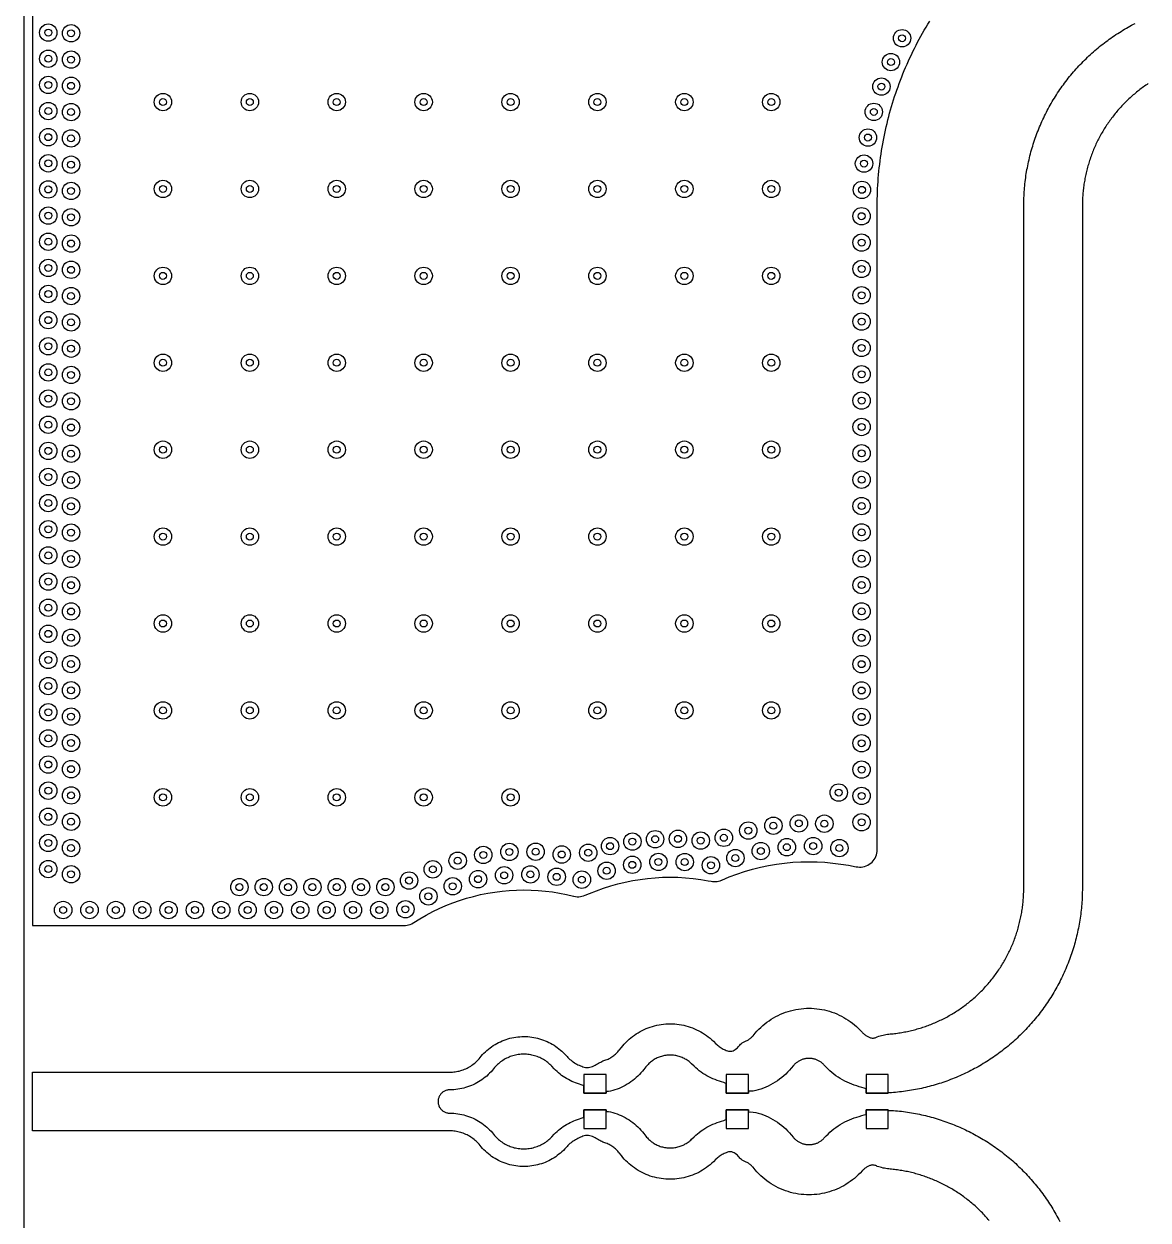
# Model space of a CAD drawing. Header units: millimetres. Extents: x 0 to 99, y -63 to 63.
# Drawn here: x -0.25 to 32.09, y -3.41 to 31 of the extents above; entities that cross this region are included whole.
import ezdxf

# ---------------------------------------------------------------- set-up
doc = ezdxf.new("R2010")
doc.units = ezdxf.units.MM
for name, color, linetype in [('BOARD_OUTLINE', 5, 'Continuous'), ('RES_PADS_0402', 6, 'Continuous'), ('TOP_COPPER', 1, 'Continuous'), ('TOP_GROUND_POUR', 3, 'Continuous'), ('VIA_HOLES', 7, 'Continuous'), ('VIA_PADS', 2, 'Continuous')]:
    doc.layers.add(name, color=color, linetype=linetype)

msp = doc.modelspace()

# ---------------------------------------------------------------- linework, layer by layer
at = {"layer": 'BOARD_OUTLINE'}
msp.add_lwpolyline([(-0.25, -63.449), (99.034, -63.449), (99.034, 63.449), (-0.25, 63.449)], close=True, dxfattribs=at)
at = {"layer": 'RES_PADS_0402'}
for points in [[(15.862, 0.24), (16.502, 0.24), (16.502, 0.78), (15.862, 0.78)], [(19.955, 0.24), (20.595, 0.24), (20.595, 0.78), (19.955, 0.78)], [(23.978, 0.24), (24.618, 0.24), (24.618, 0.78), (23.978, 0.78)], [(15.862, -0.78), (16.502, -0.78), (16.502, -0.24), (15.862, -0.24)], [(19.955, -0.78), (20.595, -0.78), (20.595, -0.24), (19.955, -0.24)], [(23.978, -0.78), (24.618, -0.78), (24.618, -0.24), (23.978, -0.24)]]:
    msp.add_lwpolyline(points, close=True, dxfattribs=at)
at = {"layer": 'TOP_COPPER'}
for points in [[(27.519, -3.422), (27.492, -3.39), (27.465, -3.359), (27.437, -3.328), (27.409, -3.297), (27.381, -3.266), (27.352, -3.236), (27.324, -3.206), (27.294, -3.176), (27.265, -3.147), (27.235, -3.118), (27.205, -3.089), (27.175, -3.06), (27.144, -3.032), (27.113, -3.004), (27.082, -2.976), (27.051, -2.949), (27.019, -2.922), (26.987, -2.895), (26.955, -2.869), (26.923, -2.843), (26.89, -2.817), (26.857, -2.791), (26.824, -2.766), (26.79, -2.742), (26.756, -2.717), (26.722, -2.693), (26.688, -2.669), (26.654, -2.646), (26.619, -2.623), (26.584, -2.6), (26.549, -2.577), (26.514, -2.555), (26.478, -2.534), (26.443, -2.512), (26.407, -2.491), (26.37, -2.471), (26.334, -2.45), (26.297, -2.43), (26.261, -2.411), (26.224, -2.392), (26.187, -2.373), (26.149, -2.354), (26.112, -2.336), (26.074, -2.319), (26.036, -2.301), (25.998, -2.284), (25.96, -2.268), (25.922, -2.251), (25.883, -2.236), (25.844, -2.22), (25.806, -2.205), (25.767, -2.19), (25.727, -2.176), (25.688, -2.162), (25.649, -2.149), (25.609, -2.135), (25.57, -2.123), (25.53, -2.11), (25.49, -2.098), (25.45, -2.087), (25.41, -2.076), (25.37, -2.065), (25.329, -2.054), (25.289, -2.044), (25.248, -2.035), (25.208, -2.026), (25.167, -2.017), (25.126, -2.009), (25.085, -2.001), (25.044, -1.993), (25.003, -1.986), (24.962, -1.979), (24.921, -1.973), (24.88, -1.967), (24.838, -1.961), (24.797, -1.956), (24.756, -1.951), (24.714, -1.947), (24.673, -1.943), (24.631, -1.94), (24.59, -1.935), (24.549, -1.929), (24.507, -1.921), (24.466, -1.912), (24.424, -1.901), (24.383, -1.89), (24.341, -1.878), (24.298, -1.865), (24.279, -1.854), (24.258, -1.844), (24.237, -1.836), (24.215, -1.83), (24.193, -1.826), (24.171, -1.824), (24.149, -1.826), (24.127, -1.83), (24.107, -1.836), (24.086, -1.844), (24.066, -1.852), (24.046, -1.861), (24.027, -1.87), (24.008, -1.881), (23.989, -1.892), (23.971, -1.903), (23.953, -1.916), (23.936, -1.929), (23.919, -1.942), (23.902, -1.956), (23.886, -1.971), (23.871, -1.987), (23.806, -2.057), (23.753, -2.11), (23.699, -2.161), (23.642, -2.21), (23.584, -2.256), (23.525, -2.301), (23.463, -2.343), (23.4, -2.383), (23.336, -2.421), (23.271, -2.457), (23.204, -2.489), (23.136, -2.52), (23.067, -2.548), (22.997, -2.573), (22.926, -2.596), (22.854, -2.616), (22.781, -2.634), (22.708, -2.649), (22.635, -2.661), (22.561, -2.671), (22.487, -2.677), (22.412, -2.681), (22.338, -2.683), (22.261, -2.681), (22.185, -2.677), (22.109, -2.67), (22.033, -2.66), (21.957, -2.647), (21.882, -2.631), (21.808, -2.613), (21.735, -2.591), (21.662, -2.567), (21.59, -2.54), (21.52, -2.511), (21.45, -2.479), (21.382, -2.444), (21.315, -2.407), (21.249, -2.367), (21.186, -2.325), (21.123, -2.281), (21.063, -2.234), (21.004, -2.185), (20.947, -2.133), (20.892, -2.08), (20.839, -2.025), (20.789, -1.967), (20.726, -1.891), (20.711, -1.874), (20.696, -1.858), (20.68, -1.842), (20.663, -1.828), (20.646, -1.813), (20.629, -1.8), (20.61, -1.787), (20.592, -1.774), (20.573, -1.763), (20.553, -1.752), (20.533, -1.742), (20.513, -1.733), (20.493, -1.724), (20.472, -1.716), (20.451, -1.709), (20.43, -1.7), (20.41, -1.687), (20.39, -1.67), (20.37, -1.649), (20.349, -1.626), (20.326, -1.6), (20.301, -1.574), (20.275, -1.547), (20.246, -1.522), (20.216, -1.498), (20.184, -1.478), (20.151, -1.462), (20.117, -1.45), (20.084, -1.444), (20.05, -1.444), (20.018, -1.45), (19.987, -1.46), (19.956, -1.471), (19.926, -1.483), (19.897, -1.496), (19.867, -1.511), (19.839, -1.526), (19.811, -1.543), (19.783, -1.56), (19.756, -1.579), (19.73, -1.598), (19.705, -1.619), (19.68, -1.64), (19.657, -1.662), (19.587, -1.732), (19.539, -1.777), (19.49, -1.82), (19.439, -1.861), (19.386, -1.9), (19.332, -1.937), (19.277, -1.973), (19.221, -2.006), (19.163, -2.037), (19.104, -2.066), (19.044, -2.093), (18.983, -2.117), (18.922, -2.14), (18.859, -2.16), (18.796, -2.178), (18.732, -2.193), (18.668, -2.206), (18.603, -2.217), (18.538, -2.226), (18.473, -2.232), (18.408, -2.235), (18.342, -2.236), (18.277, -2.235), (18.213, -2.232), (18.149, -2.226), (18.085, -2.218), (18.021, -2.207), (17.957, -2.195), (17.895, -2.18), (17.832, -2.162), (17.771, -2.143), (17.71, -2.121), (17.65, -2.097), (17.591, -2.071), (17.533, -2.043), (17.476, -2.013), (17.42, -1.98), (17.365, -1.946), (17.312, -1.91), (17.259, -1.872), (17.209, -1.832), (17.159, -1.79), (17.112, -1.746), (17.066, -1.701), (17.021, -1.654), (16.979, -1.606), (16.938, -1.556), (16.879, -1.479), (16.859, -1.454), (16.838, -1.43), (16.816, -1.407), (16.793, -1.384), (16.769, -1.362), (16.745, -1.342), (16.719, -1.322), (16.693, -1.303), (16.667, -1.285), (16.64, -1.268), (16.612, -1.252), (16.584, -1.237), (16.555, -1.223), (16.525, -1.21), (16.496, -1.198), (16.465, -1.187), (16.435, -1.177), (16.405, -1.166), (16.375, -1.153), (16.345, -1.137), (16.314, -1.12), (16.283, -1.101), (16.25, -1.081), (16.217, -1.062), (16.182, -1.043), (16.145, -1.025), (16.108, -1.009), (16.069, -0.996), (16.029, -0.986), (15.99, -0.98), (15.95, -0.978), (15.91, -0.981), (15.872, -0.989), (15.834, -1), (15.797, -1.013), (15.76, -1.027), (15.724, -1.043), (15.689, -1.06), (15.654, -1.078), (15.62, -1.097), (15.586, -1.117), (15.553, -1.139), (15.521, -1.162), (15.49, -1.186), (15.46, -1.211), (15.431, -1.237), (15.402, -1.264), (15.375, -1.292), (15.31, -1.363), (15.269, -1.404), (15.228, -1.444), (15.185, -1.481), (15.141, -1.518), (15.096, -1.553), (15.049, -1.586), (15.001, -1.617), (14.952, -1.647), (14.902, -1.675), (14.852, -1.702), (14.8, -1.726), (14.747, -1.749), (14.694, -1.769), (14.64, -1.788), (14.585, -1.805), (14.53, -1.82), (14.474, -1.833), (14.418, -1.844), (14.362, -1.853), (14.305, -1.861), (14.248, -1.866), (14.191, -1.869), (14.133, -1.87), (14.075, -1.869), (14.017, -1.865), (13.959, -1.86), (13.902, -1.853), (13.844, -1.844), (13.787, -1.832), (13.731, -1.819), (13.675, -1.803), (13.62, -1.786), (13.565, -1.767), (13.511, -1.745), (13.458, -1.722), (13.405, -1.697), (13.354, -1.67), (13.303, -1.641), (13.254, -1.61), (13.206, -1.578), (13.159, -1.544), (13.113, -1.508), (13.069, -1.47), (13.026, -1.431), (12.984, -1.391), (12.944, -1.349), (12.905, -1.306), (12.843, -1.23), (12.816, -1.2), (12.789, -1.172), (12.76, -1.144), (12.731, -1.117), (12.7, -1.092), (12.669, -1.067), (12.636, -1.044), (12.603, -1.021), (12.569, -1), (12.535, -0.98), (12.5, -0.962), (12.464, -0.945), (12.427, -0.929), (12.39, -0.914), (12.353, -0.901), (12.315, -0.889), (12.276, -0.878), (12.237, -0.869), (12.198, -0.861), (12.159, -0.855), (12.119, -0.85), (12.08, -0.846), (12.04, -0.844), (12, -0.843), (0, -0.843), (0, 0.843), (12, 0.843), (12.04, 0.844), (12.08, 0.846), (12.119, 0.85), (12.159, 0.855), (12.198, 0.861), (12.237, 0.869), (12.276, 0.878), (12.315, 0.889), (12.353, 0.901), (12.39, 0.914), (12.427, 0.929), (12.464, 0.945), (12.5, 0.962), (12.535, 0.98), (12.569, 1), (12.603, 1.021), (12.636, 1.044), (12.669, 1.067), (12.7, 1.092), (12.731, 1.117), (12.76, 1.144), (12.789, 1.172), (12.816, 1.2), (12.843, 1.23), (12.905, 1.306), (12.944, 1.349), (12.984, 1.391), (13.026, 1.431), (13.069, 1.47), (13.113, 1.508), (13.159, 1.544), (13.206, 1.578), (13.254, 1.61), (13.303, 1.641), (13.354, 1.67), (13.405, 1.697), (13.458, 1.722), (13.511, 1.745), (13.565, 1.767), (13.62, 1.786), (13.675, 1.803), (13.731, 1.819), (13.787, 1.832), (13.844, 1.844), (13.902, 1.853), (13.959, 1.86), (14.017, 1.865), (14.075, 1.869), (14.133, 1.87), (14.191, 1.869), (14.248, 1.866), (14.305, 1.861), (14.362, 1.853), (14.418, 1.844), (14.474, 1.833), (14.53, 1.82), (14.585, 1.805), (14.64, 1.788), (14.694, 1.769), (14.747, 1.749), (14.8, 1.726), (14.852, 1.702), (14.902, 1.675), (14.952, 1.647), (15.001, 1.617), (15.049, 1.586), (15.096, 1.553), (15.141, 1.518), (15.185, 1.481), (15.228, 1.444), (15.269, 1.404), (15.31, 1.363), (15.375, 1.292), (15.402, 1.264), (15.431, 1.237), (15.46, 1.211), (15.49, 1.186), (15.521, 1.162), (15.553, 1.139), (15.586, 1.117), (15.62, 1.097), (15.654, 1.078), (15.689, 1.06), (15.724, 1.043), (15.76, 1.027), (15.797, 1.013), (15.834, 1), (15.872, 0.989), (15.91, 0.981), (15.95, 0.978), (15.99, 0.98), (16.029, 0.986), (16.069, 0.996), (16.108, 1.009), (16.145, 1.025), (16.182, 1.043), (16.217, 1.062), (16.25, 1.081), (16.283, 1.101), (16.314, 1.12), (16.345, 1.137), (16.375, 1.153), (16.405, 1.166), (16.435, 1.177), (16.465, 1.187), (16.496, 1.198), (16.525, 1.21), (16.555, 1.223), (16.584, 1.237), (16.612, 1.252), (16.64, 1.268), (16.667, 1.285), (16.693, 1.303), (16.719, 1.322), (16.745, 1.342), (16.769, 1.362), (16.793, 1.384), (16.816, 1.407), (16.838, 1.43), (16.859, 1.454), (16.879, 1.479), (16.938, 1.556), (16.979, 1.606), (17.021, 1.654), (17.066, 1.701), (17.112, 1.746), (17.159, 1.79), (17.209, 1.832), (17.259, 1.872), (17.312, 1.91), (17.365, 1.946), (17.42, 1.98), (17.476, 2.013), (17.533, 2.043), (17.591, 2.071), (17.65, 2.097), (17.71, 2.121), (17.771, 2.143), (17.832, 2.162), (17.895, 2.18), (17.957, 2.195), (18.021, 2.207), (18.085, 2.218), (18.149, 2.226), (18.213, 2.232), (18.277, 2.235), (18.342, 2.236), (18.408, 2.235), (18.473, 2.232), (18.538, 2.226), (18.603, 2.217), (18.668, 2.206), (18.732, 2.193), (18.796, 2.178), (18.859, 2.16), (18.922, 2.14), (18.983, 2.117), (19.044, 2.093), (19.104, 2.066), (19.163, 2.037), (19.221, 2.006), (19.277, 1.973), (19.332, 1.937), (19.386, 1.9), (19.439, 1.861), (19.49, 1.82), (19.539, 1.777), (19.587, 1.732), (19.657, 1.662), (19.68, 1.64), (19.705, 1.619), (19.73, 1.598), (19.756, 1.579), (19.783, 1.56), (19.811, 1.543), (19.839, 1.526), (19.867, 1.511), (19.897, 1.496), (19.926, 1.483), (19.956, 1.471), (19.987, 1.46), (20.018, 1.45), (20.05, 1.444), (20.084, 1.444), (20.117, 1.45), (20.151, 1.462), (20.184, 1.478), (20.216, 1.498), (20.246, 1.522), (20.275, 1.547), (20.301, 1.574), (20.326, 1.6), (20.349, 1.626), (20.37, 1.649), (20.39, 1.67), (20.41, 1.687), (20.43, 1.7), (20.451, 1.709), (20.472, 1.716), (20.493, 1.724), (20.513, 1.733), (20.533, 1.742), (20.553, 1.752), (20.573, 1.763), (20.592, 1.774), (20.61, 1.787), (20.629, 1.8), (20.646, 1.813), (20.663, 1.828), (20.68, 1.842), (20.696, 1.858), (20.711, 1.874), (20.726, 1.891), (20.789, 1.967), (20.839, 2.025), (20.892, 2.08), (20.947, 2.133), (21.004, 2.185), (21.063, 2.234), (21.123, 2.281), (21.186, 2.325), (21.249, 2.367), (21.315, 2.407), (21.382, 2.444), (21.45, 2.479), (21.52, 2.511), (21.59, 2.54), (21.662, 2.567), (21.735, 2.591), (21.808, 2.613), (21.882, 2.631), (21.957, 2.647), (22.033, 2.66), (22.109, 2.67), (22.185, 2.677), (22.261, 2.681), (22.338, 2.683), (22.412, 2.681), (22.487, 2.677), (22.561, 2.671), (22.635, 2.661), (22.708, 2.649), (22.781, 2.634), (22.854, 2.616), (22.926, 2.596), (22.997, 2.573), (23.067, 2.548), (23.136, 2.52), (23.204, 2.489), (23.271, 2.457), (23.336, 2.421), (23.4, 2.383), (23.463, 2.343), (23.525, 2.301), (23.584, 2.256), (23.642, 2.21), (23.699, 2.161), (23.753, 2.11), (23.806, 2.057), (23.871, 1.987), (23.886, 1.971), (23.902, 1.956), (23.919, 1.942), (23.936, 1.929), (23.953, 1.916), (23.971, 1.903), (23.989, 1.892), (24.008, 1.881), (24.027, 1.87), (24.046, 1.861), (24.066, 1.852), (24.086, 1.844), (24.107, 1.836), (24.127, 1.83), (24.149, 1.826), (24.171, 1.824), (24.193, 1.826), (24.215, 1.83), (24.237, 1.836), (24.258, 1.844), (24.279, 1.854), (24.298, 1.865), (24.341, 1.878), (24.383, 1.89), (24.424, 1.901), (24.466, 1.912), (24.507, 1.921), (24.549, 1.929), (24.59, 1.935), (24.631, 1.94), (24.673, 1.943), (24.714, 1.947), (24.756, 1.951), (24.797, 1.956), (24.838, 1.961), (24.88, 1.967), (24.921, 1.973), (24.962, 1.979), (25.003, 1.986), (25.044, 1.993), (25.085, 2.001), (25.126, 2.009), (25.167, 2.017), (25.208, 2.026), (25.248, 2.035), (25.289, 2.044), (25.329, 2.054), (25.37, 2.065), (25.41, 2.076), (25.45, 2.087), (25.49, 2.098), (25.53, 2.11), (25.57, 2.123), (25.609, 2.135), (25.649, 2.149), (25.688, 2.162), (25.727, 2.176), (25.767, 2.19), (25.806, 2.205), (25.844, 2.22), (25.883, 2.236), (25.922, 2.251), (25.96, 2.268), (25.998, 2.284), (26.036, 2.301), (26.074, 2.319), (26.112, 2.336), (26.149, 2.354), (26.187, 2.373), (26.224, 2.392), (26.261, 2.411), (26.297, 2.43), (26.334, 2.45), (26.37, 2.471), (26.407, 2.491), (26.443, 2.512), (26.478, 2.534), (26.514, 2.555), (26.549, 2.577), (26.584, 2.6), (26.619, 2.623), (26.654, 2.646), (26.688, 2.669), (26.722, 2.693), (26.756, 2.717), (26.79, 2.742), (26.824, 2.766), (26.857, 2.791), (26.89, 2.817), (26.923, 2.843), (26.955, 2.869), (26.987, 2.895), (27.019, 2.922), (27.051, 2.949), (27.082, 2.976), (27.113, 3.004), (27.144, 3.032), (27.175, 3.06), (27.205, 3.089), (27.235, 3.118), (27.265, 3.147), (27.294, 3.176), (27.324, 3.206), (27.352, 3.236), (27.381, 3.266), (27.409, 3.297), (27.437, 3.328), (27.465, 3.359), (27.492, 3.39), (27.519, 3.422), (27.546, 3.454), (27.572, 3.486), (27.599, 3.519), (27.624, 3.551), (27.65, 3.584), (27.675, 3.618), (27.7, 3.651), (27.724, 3.685), (27.748, 3.719), (27.772, 3.753), (27.795, 3.787), (27.819, 3.822), (27.841, 3.857), (27.864, 3.892), (27.886, 3.927), (27.907, 3.963), (27.929, 3.999), (27.95, 4.035), (27.97, 4.071), (27.991, 4.107), (28.011, 4.144), (28.03, 4.18), (28.049, 4.217), (28.068, 4.255), (28.087, 4.292), (28.105, 4.329), (28.123, 4.367), (28.14, 4.405), (28.157, 4.443), (28.174, 4.481), (28.19, 4.52), (28.206, 4.558), (28.221, 4.597), (28.236, 4.636), (28.251, 4.675), (28.265, 4.714), (28.279, 4.753), (28.293, 4.792), (28.306, 4.832), (28.318, 4.872), (28.331, 4.911), (28.343, 4.951), (28.354, 4.991), (28.366, 5.031), (28.376, 5.072), (28.387, 5.112), (28.397, 5.152), (28.406, 5.193), (28.415, 5.234), (28.424, 5.274), (28.433, 5.315), (28.441, 5.356), (28.448, 5.397), (28.455, 5.438), (28.462, 5.479), (28.468, 5.52), (28.474, 5.561), (28.48, 5.603), (28.485, 5.644), (28.49, 5.685), (28.494, 5.727), (28.498, 5.768), (28.502, 5.81), (28.505, 5.851), (28.507, 5.893), (28.51, 5.935), (28.511, 5.976), (28.513, 6.018), (28.514, 6.059), (28.514, 6.101), (28.515, 6.143), (28.515, 25.761), (28.515, 25.819), (28.516, 25.877), (28.517, 25.935), (28.519, 25.994), (28.522, 26.052), (28.525, 26.11), (28.529, 26.168), (28.533, 26.227), (28.538, 26.285), (28.543, 26.343), (28.55, 26.401), (28.556, 26.459), (28.563, 26.517), (28.571, 26.574), (28.579, 26.632), (28.588, 26.69), (28.598, 26.747), (28.608, 26.805), (28.618, 26.862), (28.63, 26.919), (28.641, 26.976), (28.654, 27.033), (28.666, 27.09), (28.68, 27.147), (28.694, 27.204), (28.708, 27.26), (28.723, 27.316), (28.739, 27.373), (28.755, 27.429), (28.772, 27.484), (28.789, 27.54), (28.807, 27.596), (28.826, 27.651), (28.845, 27.706), (28.864, 27.761), (28.884, 27.816), (28.905, 27.87), (28.926, 27.925), (28.947, 27.979), (28.97, 28.033), (28.992, 28.087), (29.016, 28.14), (29.039, 28.193), (29.064, 28.246), (29.088, 28.299), (29.114, 28.352), (29.14, 28.404), (29.166, 28.456), (29.193, 28.508), (29.22, 28.559), (29.248, 28.61), (29.277, 28.661), (29.305, 28.712), (29.335, 28.762), (29.365, 28.812), (29.395, 28.862), (29.426, 28.912), (29.457, 28.961), (29.489, 29.01), (29.522, 29.058), (29.554, 29.106), (29.588, 29.154), (29.622, 29.202), (29.656, 29.249), (29.69, 29.296), (29.726, 29.342), (29.761, 29.388), (29.797, 29.434), (29.834, 29.48), (29.871, 29.525), (29.908, 29.57), (29.946, 29.614), (29.984, 29.658), (30.023, 29.702), (30.062, 29.745), (30.102, 29.788), (30.142, 29.83), (30.182, 29.872), (30.223, 29.914), (30.264, 29.955), (30.306, 29.996), (30.348, 30.036), (30.39, 30.076), (30.433, 30.116), (30.476, 30.155), (30.52, 30.194), (30.564, 30.232), (30.608, 30.27), (30.653, 30.307), (30.698, 30.344), (30.744, 30.381), (30.789, 30.417), (30.836, 30.452), (30.882, 30.487), (30.929, 30.522), (30.976, 30.556), (31.024, 30.59), (31.072, 30.623), (31.12, 30.656), (31.168, 30.689), (31.217, 30.72), (31.266, 30.752), (31.316, 30.783), (31.366, 30.813), (31.416, 30.843), (31.466, 30.872), (31.517, 30.901), (31.568, 30.93), (31.619, 30.958), (31.67, 30.985), (31.722, 31.012)], [(32.097, 29.281), (32.062, 29.257), (32.028, 29.234), (31.993, 29.21), (31.959, 29.186), (31.926, 29.162), (31.892, 29.137), (31.859, 29.112), (31.826, 29.086), (31.793, 29.061), (31.761, 29.035), (31.729, 29.008), (31.697, 28.981), (31.665, 28.954), (31.634, 28.927), (31.602, 28.899), (31.572, 28.871), (31.541, 28.843), (31.511, 28.815), (31.481, 28.786), (31.451, 28.757), (31.421, 28.727), (31.392, 28.697), (31.363, 28.667), (31.335, 28.637), (31.307, 28.606), (31.279, 28.576), (31.251, 28.544), (31.224, 28.513), (31.197, 28.481), (31.17, 28.449), (31.143, 28.417), (31.117, 28.385), (31.092, 28.352), (31.066, 28.319), (31.041, 28.286), (31.016, 28.252), (30.992, 28.219), (30.968, 28.185), (30.944, 28.15), (30.92, 28.116), (30.897, 28.081), (30.875, 28.046), (30.852, 28.011), (30.83, 27.976), (30.808, 27.94), (30.787, 27.905), (30.766, 27.869), (30.745, 27.832), (30.725, 27.796), (30.705, 27.76), (30.686, 27.723), (30.666, 27.686), (30.648, 27.649), (30.629, 27.611), (30.611, 27.574), (30.593, 27.536), (30.576, 27.498), (30.559, 27.46), (30.542, 27.422), (30.526, 27.384), (30.51, 27.345), (30.495, 27.306), (30.48, 27.268), (30.465, 27.229), (30.451, 27.19), (30.437, 27.15), (30.423, 27.111), (30.41, 27.071), (30.397, 27.032), (30.385, 26.992), (30.373, 26.952), (30.361, 26.912), (30.35, 26.872), (30.339, 26.832), (30.329, 26.791), (30.319, 26.751), (30.31, 26.71), (30.3, 26.67), (30.292, 26.629), (30.283, 26.588), (30.275, 26.547), (30.268, 26.506), (30.26, 26.465), (30.254, 26.424), (30.247, 26.383), (30.241, 26.342), (30.236, 26.301), (30.231, 26.259), (30.226, 26.218), (30.222, 26.176), (30.218, 26.135), (30.214, 26.093), (30.211, 26.052), (30.209, 26.01), (30.206, 25.969), (30.204, 25.927), (30.203, 25.885), (30.202, 25.844), (30.201, 25.802), (30.201, 25.761), (30.201, 6.143), (30.201, 6.084), (30.2, 6.026), (30.199, 5.968), (30.197, 5.909), (30.194, 5.851), (30.191, 5.793), (30.187, 5.735), (30.183, 5.677), (30.178, 5.619), (30.172, 5.561), (30.166, 5.503), (30.16, 5.445), (30.153, 5.387), (30.145, 5.329), (30.136, 5.271), (30.128, 5.214), (30.118, 5.156), (30.108, 5.099), (30.097, 5.041), (30.086, 4.984), (30.075, 4.927), (30.062, 4.87), (30.049, 4.813), (30.036, 4.756), (30.022, 4.7), (30.008, 4.643), (29.992, 4.587), (29.977, 4.531), (29.961, 4.475), (29.944, 4.419), (29.927, 4.363), (29.909, 4.308), (29.89, 4.252), (29.871, 4.197), (29.852, 4.142), (29.832, 4.087), (29.811, 4.033), (29.79, 3.978), (29.768, 3.924), (29.746, 3.87), (29.724, 3.817), (29.7, 3.763), (29.677, 3.71), (29.652, 3.657), (29.627, 3.604), (29.602, 3.552), (29.576, 3.499), (29.55, 3.447), (29.523, 3.396), (29.496, 3.344), (29.468, 3.293), (29.439, 3.242), (29.41, 3.191), (29.381, 3.141), (29.351, 3.091), (29.321, 3.041), (29.29, 2.992), (29.258, 2.943), (29.227, 2.894), (29.194, 2.845), (29.161, 2.797), (29.128, 2.749), (29.094, 2.702), (29.06, 2.654), (29.025, 2.607), (28.99, 2.561), (28.955, 2.515), (28.919, 2.469), (28.882, 2.423), (28.845, 2.378), (28.808, 2.334), (28.77, 2.289), (28.732, 2.245), (28.693, 2.202), (28.654, 2.158), (28.614, 2.116), (28.574, 2.073), (28.534, 2.031), (28.493, 1.99), (28.452, 1.948), (28.41, 1.907), (28.368, 1.867), (28.326, 1.827), (28.283, 1.787), (28.239, 1.748), (28.196, 1.71), (28.152, 1.671), (28.108, 1.633), (28.063, 1.596), (28.018, 1.559), (27.972, 1.523), (27.926, 1.487), (27.88, 1.451), (27.834, 1.416), (27.787, 1.381), (27.74, 1.347), (27.692, 1.313), (27.644, 1.28), (27.596, 1.247), (27.547, 1.215), (27.499, 1.183), (27.449, 1.151), (27.4, 1.121), (27.35, 1.09), (27.3, 1.06), (27.25, 1.031), (27.199, 1.002), (27.148, 0.973), (27.097, 0.946), (27.046, 0.918), (26.994, 0.891), (26.942, 0.865), (26.89, 0.839), (26.837, 0.814), (26.784, 0.789), (26.731, 0.765), (26.678, 0.741), (26.625, 0.718), (26.571, 0.695), (26.517, 0.673), (26.463, 0.651), (26.408, 0.63), (26.354, 0.609), (26.299, 0.589), (26.244, 0.57), (26.189, 0.551), (26.134, 0.533), (26.078, 0.515), (26.022, 0.497), (25.967, 0.481), (25.911, 0.464), (25.854, 0.449), (25.798, 0.434), (25.742, 0.419), (25.685, 0.405), (25.628, 0.392), (25.571, 0.379), (25.514, 0.367), (25.457, 0.355), (25.4, 0.344), (25.343, 0.333), (25.285, 0.323), (25.228, 0.314), (25.17, 0.305), (25.112, 0.296), (25.054, 0.289), (24.997, 0.281), (24.939, 0.275), (24.881, 0.269), (24.823, 0.263), (24.764, 0.258), (24.706, 0.255), (24.648, 0.255), (24.618, 0.256), (24.618, 0.24), (23.978, 0.24), (23.978, 0.37), (23.926, 0.385), (23.854, 0.405), (23.782, 0.427), (23.711, 0.449), (23.64, 0.472), (23.57, 0.497), (23.501, 0.525), (23.433, 0.555), (23.366, 0.588), (23.3, 0.624), (23.236, 0.661), (23.173, 0.701), (23.112, 0.744), (23.052, 0.788), (22.994, 0.835), (22.938, 0.884), (22.883, 0.935), (22.831, 0.988), (22.765, 1.058), (22.75, 1.074), (22.734, 1.088), (22.718, 1.103), (22.701, 1.116), (22.683, 1.129), (22.665, 1.141), (22.647, 1.153), (22.628, 1.164), (22.609, 1.174), (22.59, 1.184), (22.57, 1.193), (22.55, 1.201), (22.53, 1.208), (22.509, 1.215), (22.488, 1.221), (22.467, 1.226), (22.446, 1.23), (22.424, 1.234), (22.403, 1.237), (22.381, 1.239), (22.36, 1.24), (22.338, 1.24), (22.316, 1.24), (22.293, 1.239), (22.271, 1.237), (22.249, 1.234), (22.227, 1.23), (22.205, 1.225), (22.184, 1.22), (22.162, 1.214), (22.141, 1.207), (22.12, 1.199), (22.1, 1.19), (22.079, 1.181), (22.06, 1.171), (22.04, 1.16), (22.021, 1.148), (22.002, 1.136), (21.984, 1.123), (21.967, 1.11), (21.95, 1.095), (21.933, 1.08), (21.917, 1.065), (21.902, 1.049), (21.887, 1.032), (21.824, 0.956), (21.773, 0.898), (21.721, 0.843), (21.666, 0.789), (21.609, 0.738), (21.55, 0.689), (21.49, 0.642), (21.427, 0.598), (21.363, 0.556), (21.298, 0.516), (21.231, 0.479), (21.163, 0.444), (21.093, 0.412), (21.023, 0.382), (20.951, 0.356), (20.878, 0.332), (20.804, 0.313), (20.728, 0.302), (20.651, 0.299), (20.595, 0.302), (20.595, 0.24), (19.955, 0.24), (19.955, 0.512), (19.944, 0.517), (19.882, 0.543), (19.82, 0.566), (19.758, 0.587), (19.695, 0.607), (19.634, 0.63), (19.573, 0.654), (19.513, 0.681), (19.454, 0.71), (19.396, 0.741), (19.34, 0.775), (19.285, 0.81), (19.231, 0.847), (19.178, 0.887), (19.127, 0.928), (19.077, 0.971), (19.03, 1.015), (18.96, 1.085), (18.937, 1.107), (18.912, 1.129), (18.887, 1.149), (18.861, 1.169), (18.834, 1.187), (18.806, 1.205), (18.778, 1.221), (18.75, 1.237), (18.72, 1.251), (18.691, 1.264), (18.66, 1.277), (18.63, 1.288), (18.599, 1.298), (18.567, 1.307), (18.536, 1.314), (18.504, 1.321), (18.472, 1.326), (18.44, 1.33), (18.407, 1.333), (18.375, 1.335), (18.342, 1.336), (18.31, 1.335), (18.278, 1.333), (18.246, 1.33), (18.214, 1.326), (18.182, 1.321), (18.151, 1.315), (18.12, 1.307), (18.089, 1.299), (18.058, 1.289), (18.028, 1.278), (17.998, 1.266), (17.969, 1.254), (17.94, 1.24), (17.912, 1.225), (17.884, 1.208), (17.857, 1.191), (17.83, 1.173), (17.804, 1.155), (17.779, 1.135), (17.755, 1.114), (17.731, 1.092), (17.708, 1.07), (17.686, 1.047), (17.665, 1.022), (17.645, 0.998), (17.586, 0.921), (17.545, 0.871), (17.503, 0.822), (17.458, 0.775), (17.412, 0.73), (17.364, 0.687), (17.315, 0.645), (17.264, 0.605), (17.212, 0.567), (17.159, 0.53), (17.104, 0.496), (17.048, 0.464), (16.991, 0.433), (16.933, 0.405), (16.874, 0.379), (16.814, 0.355), (16.753, 0.334), (16.691, 0.314), (16.628, 0.3), (16.564, 0.291), (16.502, 0.287), (16.502, 0.24), (15.862, 0.24), (15.862, 0.455), (15.839, 0.464), (15.784, 0.483), (15.73, 0.501), (15.675, 0.518), (15.621, 0.537), (15.568, 0.557), (15.515, 0.58), (15.464, 0.604), (15.413, 0.631), (15.363, 0.659), (15.314, 0.689), (15.266, 0.72), (15.22, 0.753), (15.174, 0.788), (15.13, 0.825), (15.087, 0.862), (15.046, 0.902), (15.006, 0.943), (14.94, 1.014), (14.913, 1.042), (14.885, 1.069), (14.855, 1.095), (14.825, 1.12), (14.794, 1.144), (14.762, 1.167), (14.729, 1.189), (14.695, 1.209), (14.661, 1.228), (14.626, 1.246), (14.591, 1.263), (14.555, 1.279), (14.518, 1.293), (14.481, 1.306), (14.443, 1.317), (14.405, 1.328), (14.367, 1.337), (14.329, 1.344), (14.29, 1.351), (14.251, 1.355), (14.212, 1.359), (14.173, 1.361), (14.133, 1.362), (14.093, 1.361), (14.054, 1.359), (14.014, 1.355), (13.974, 1.35), (13.935, 1.344), (13.896, 1.336), (13.857, 1.327), (13.819, 1.316), (13.781, 1.304), (13.743, 1.291), (13.706, 1.276), (13.67, 1.26), (13.634, 1.243), (13.598, 1.224), (13.564, 1.205), (13.53, 1.184), (13.497, 1.161), (13.465, 1.138), (13.433, 1.113), (13.403, 1.088), (13.373, 1.061), (13.345, 1.033), (13.317, 1.004), (13.291, 0.975), (13.228, 0.899), (13.189, 0.856), (13.149, 0.814), (13.108, 0.773), (13.065, 0.734), (13.02, 0.697), (12.974, 0.661), (12.927, 0.627), (12.879, 0.595), (12.83, 0.564), (12.779, 0.535), (12.728, 0.508), (12.676, 0.483), (12.622, 0.46), (12.568, 0.438), (12.514, 0.419), (12.458, 0.401), (12.402, 0.386), (12.346, 0.373), (12.289, 0.361), (12.232, 0.352), (12.174, 0.345), (12.116, 0.339), (12.058, 0.336), (12, 0.335), (11.978, 0.335), (11.956, 0.332), (11.935, 0.329), (11.913, 0.324), (11.892, 0.317), (11.872, 0.31), (11.852, 0.301), (11.832, 0.29), (11.814, 0.279), (11.796, 0.266), (11.779, 0.252), (11.763, 0.237), (11.748, 0.221), (11.734, 0.204), (11.721, 0.186), (11.71, 0.168), (11.699, 0.148), (11.69, 0.128), (11.683, 0.108), (11.676, 0.087), (11.671, 0.065), (11.668, 0.044), (11.665, 0.022), (11.665, 0), (11.665, -0.022), (11.668, -0.044), (11.671, -0.065), (11.676, -0.087), (11.683, -0.108), (11.69, -0.128), (11.699, -0.148), (11.71, -0.168), (11.721, -0.186), (11.734, -0.204), (11.748, -0.221), (11.763, -0.237), (11.779, -0.252), (11.796, -0.266), (11.814, -0.279), (11.832, -0.29), (11.852, -0.301), (11.872, -0.31), (11.892, -0.317), (11.913, -0.324), (11.935, -0.329), (11.956, -0.332), (11.978, -0.335), (12, -0.335), (12.058, -0.336), (12.116, -0.339), (12.174, -0.345), (12.232, -0.352), (12.289, -0.361), (12.346, -0.373), (12.402, -0.386), (12.458, -0.401), (12.514, -0.419), (12.568, -0.438), (12.622, -0.46), (12.676, -0.483), (12.728, -0.508), (12.779, -0.535), (12.83, -0.564), (12.879, -0.595), (12.927, -0.627), (12.974, -0.661), (13.02, -0.697), (13.065, -0.734), (13.108, -0.773), (13.149, -0.814), (13.189, -0.856), (13.228, -0.899), (13.291, -0.975), (13.317, -1.004), (13.345, -1.033), (13.373, -1.061), (13.403, -1.088), (13.433, -1.113), (13.465, -1.138), (13.497, -1.161), (13.53, -1.184), (13.564, -1.205), (13.598, -1.224), (13.634, -1.243), (13.67, -1.26), (13.706, -1.276), (13.743, -1.291), (13.781, -1.304), (13.819, -1.316), (13.857, -1.327), (13.896, -1.336), (13.935, -1.344), (13.974, -1.35), (14.014, -1.355), (14.054, -1.359), (14.093, -1.361), (14.133, -1.362), (14.173, -1.361), (14.212, -1.359), (14.251, -1.355), (14.29, -1.351), (14.329, -1.344), (14.367, -1.337), (14.405, -1.328), (14.443, -1.317), (14.481, -1.306), (14.518, -1.293), (14.555, -1.279), (14.591, -1.263), (14.626, -1.246), (14.661, -1.228), (14.695, -1.209), (14.729, -1.189), (14.762, -1.167), (14.794, -1.144), (14.825, -1.12), (14.855, -1.095), (14.885, -1.069), (14.913, -1.042), (14.94, -1.014), (15.006, -0.943), (15.046, -0.902), (15.087, -0.862), (15.13, -0.825), (15.174, -0.788), (15.22, -0.753), (15.266, -0.72), (15.314, -0.689), (15.363, -0.659), (15.413, -0.631), (15.464, -0.604), (15.515, -0.58), (15.568, -0.557), (15.621, -0.537), (15.675, -0.518), (15.73, -0.501), (15.784, -0.483), (15.839, -0.464), (15.862, -0.455), (15.862, -0.24), (16.502, -0.24), (16.502, -0.287), (16.564, -0.291), (16.628, -0.3), (16.691, -0.314), (16.753, -0.334), (16.814, -0.355), (16.874, -0.379), (16.933, -0.405), (16.991, -0.433), (17.048, -0.464), (17.104, -0.496), (17.159, -0.53), (17.212, -0.567), (17.264, -0.605), (17.315, -0.645), (17.364, -0.687), (17.412, -0.73), (17.458, -0.775), (17.503, -0.822), (17.545, -0.871), (17.586, -0.921), (17.645, -0.998), (17.665, -1.022), (17.686, -1.047), (17.708, -1.07), (17.731, -1.092), (17.755, -1.114), (17.779, -1.135), (17.804, -1.155), (17.83, -1.173), (17.857, -1.191), (17.884, -1.208), (17.912, -1.225), (17.94, -1.24), (17.969, -1.254), (17.998, -1.266), (18.028, -1.278), (18.058, -1.289), (18.089, -1.299), (18.12, -1.307), (18.151, -1.315), (18.182, -1.321), (18.214, -1.326), (18.246, -1.33), (18.278, -1.333), (18.31, -1.335), (18.342, -1.336), (18.375, -1.335), (18.407, -1.333), (18.44, -1.33), (18.472, -1.326), (18.504, -1.321), (18.536, -1.314), (18.567, -1.307), (18.599, -1.298), (18.63, -1.288), (18.66, -1.277), (18.691, -1.264), (18.72, -1.251), (18.75, -1.237), (18.778, -1.221), (18.806, -1.205), (18.834, -1.187), (18.861, -1.169), (18.887, -1.149), (18.912, -1.129), (18.937, -1.107), (18.96, -1.085), (19.03, -1.015), (19.077, -0.971), (19.127, -0.928), (19.178, -0.887), (19.231, -0.847), (19.285, -0.81), (19.34, -0.775), (19.396, -0.741), (19.454, -0.71), (19.513, -0.681), (19.573, -0.654), (19.634, -0.63), (19.695, -0.607), (19.758, -0.587), (19.82, -0.566), (19.882, -0.543), (19.944, -0.517), (19.955, -0.512), (19.955, -0.24), (20.595, -0.24), (20.595, -0.302), (20.651, -0.299), (20.728, -0.302), (20.804, -0.313), (20.878, -0.332), (20.951, -0.356), (21.023, -0.382), (21.093, -0.412), (21.163, -0.444), (21.231, -0.479), (21.298, -0.516), (21.363, -0.556), (21.427, -0.598), (21.49, -0.642), (21.55, -0.689), (21.609, -0.738), (21.666, -0.789), (21.721, -0.843), (21.773, -0.898), (21.824, -0.956), (21.887, -1.032), (21.902, -1.049), (21.917, -1.065), (21.933, -1.08), (21.95, -1.095), (21.967, -1.11), (21.984, -1.123), (22.002, -1.136), (22.021, -1.148), (22.04, -1.16), (22.06, -1.171), (22.079, -1.181), (22.1, -1.19), (22.12, -1.199), (22.141, -1.207), (22.162, -1.214), (22.184, -1.22), (22.205, -1.225), (22.227, -1.23), (22.249, -1.234), (22.271, -1.237), (22.293, -1.239), (22.316, -1.24), (22.338, -1.24), (22.36, -1.24), (22.381, -1.239), (22.403, -1.237), (22.424, -1.234), (22.446, -1.23), (22.467, -1.226), (22.488, -1.221), (22.509, -1.215), (22.53, -1.208), (22.55, -1.201), (22.57, -1.193), (22.59, -1.184), (22.609, -1.174), (22.628, -1.164), (22.647, -1.153), (22.665, -1.141), (22.683, -1.129), (22.701, -1.116), (22.718, -1.103), (22.734, -1.088), (22.75, -1.074), (22.765, -1.058), (22.831, -0.988), (22.883, -0.935), (22.938, -0.884), (22.994, -0.835), (23.052, -0.788), (23.112, -0.744), (23.173, -0.701), (23.236, -0.661), (23.3, -0.624), (23.366, -0.588), (23.433, -0.555), (23.501, -0.525), (23.57, -0.497), (23.64, -0.472), (23.711, -0.449), (23.782, -0.427), (23.854, -0.405), (23.926, -0.385), (23.978, -0.37), (23.978, -0.24), (24.618, -0.24), (24.618, -0.256), (24.648, -0.255), (24.706, -0.255), (24.764, -0.258), (24.823, -0.263), (24.881, -0.269), (24.939, -0.275), (24.997, -0.281), (25.054, -0.289), (25.112, -0.296), (25.17, -0.305), (25.228, -0.314), (25.285, -0.323), (25.343, -0.333), (25.4, -0.344), (25.457, -0.355), (25.514, -0.367), (25.571, -0.379), (25.628, -0.392), (25.685, -0.405), (25.742, -0.419), (25.798, -0.434), (25.854, -0.449), (25.911, -0.464), (25.967, -0.481), (26.022, -0.497), (26.078, -0.515), (26.134, -0.533), (26.189, -0.551), (26.244, -0.57), (26.299, -0.589), (26.354, -0.609), (26.408, -0.63), (26.463, -0.651), (26.517, -0.673), (26.571, -0.695), (26.625, -0.718), (26.678, -0.741), (26.731, -0.765), (26.784, -0.789), (26.837, -0.814), (26.89, -0.839), (26.942, -0.865), (26.994, -0.891), (27.046, -0.918), (27.097, -0.946), (27.148, -0.973), (27.199, -1.002), (27.25, -1.031), (27.3, -1.06), (27.35, -1.09), (27.4, -1.121), (27.449, -1.151), (27.499, -1.183), (27.547, -1.215), (27.596, -1.247), (27.644, -1.28), (27.692, -1.313), (27.74, -1.347), (27.787, -1.381), (27.834, -1.416), (27.88, -1.451), (27.926, -1.487), (27.972, -1.523), (28.018, -1.559), (28.063, -1.596), (28.108, -1.633), (28.152, -1.671), (28.196, -1.71), (28.239, -1.748), (28.283, -1.787), (28.326, -1.827), (28.368, -1.867), (28.41, -1.907), (28.452, -1.948), (28.493, -1.99), (28.534, -2.031), (28.574, -2.073), (28.614, -2.116), (28.654, -2.158), (28.693, -2.202), (28.732, -2.245), (28.77, -2.289), (28.808, -2.334), (28.845, -2.378), (28.882, -2.423), (28.919, -2.469), (28.955, -2.515), (28.99, -2.561), (29.025, -2.607), (29.06, -2.654), (29.094, -2.702), (29.128, -2.749), (29.161, -2.797), (29.194, -2.845), (29.227, -2.894), (29.258, -2.943), (29.29, -2.992), (29.321, -3.041), (29.351, -3.091), (29.381, -3.141), (29.41, -3.191), (29.439, -3.242), (29.468, -3.293), (29.496, -3.344), (29.523, -3.396), (29.55, -3.447)]]:
    msp.add_lwpolyline(points, dxfattribs=at)
at = {"layer": 'TOP_GROUND_POUR'}
msp.add_lwpolyline([(0, 63.199), (0, 5.059), (10.676, 5.059), (10.724, 5.062), (10.772, 5.069), (10.818, 5.08), (10.864, 5.096), (10.908, 5.116), (10.949, 5.14), (10.965, 5.151), (11.143, 5.26), (11.324, 5.365), (11.51, 5.462), (11.698, 5.553), (11.89, 5.636), (12.085, 5.714), (12.282, 5.783), (12.482, 5.847), (12.684, 5.902), (12.887, 5.951), (13.092, 5.991), (13.299, 6.026), (13.507, 6.051), (13.715, 6.071), (13.924, 6.081), (14.131, 6.086), (14.34, 6.081), (14.546, 6.071), (14.751, 6.052), (14.956, 6.028), (15.159, 5.994), (15.362, 5.955), (15.562, 5.907), (15.569, 5.905), (15.616, 5.896), (15.663, 5.891), (15.711, 5.89), (15.758, 5.895), (15.805, 5.903), (15.851, 5.916), (15.896, 5.933), (16.019, 5.985), (16.221, 6.065), (16.425, 6.138), (16.631, 6.204), (16.84, 6.262), (17.051, 6.312), (17.264, 6.355), (17.478, 6.39), (17.693, 6.417), (17.909, 6.437), (18.125, 6.449), (18.343, 6.453), (18.562, 6.449), (18.782, 6.436), (19.001, 6.416), (19.22, 6.388), (19.437, 6.352), (19.52, 6.337), (19.563, 6.33), (19.607, 6.327), (19.65, 6.328), (19.694, 6.333), (19.737, 6.341), (19.779, 6.353), (19.819, 6.369), (19.824, 6.371), (20.041, 6.462), (20.261, 6.544), (20.485, 6.618), (20.71, 6.683), (20.939, 6.74), (21.169, 6.789), (21.401, 6.828), (21.634, 6.859), (21.868, 6.881), (22.103, 6.895), (22.336, 6.899), (22.567, 6.895), (22.795, 6.882), (23.023, 6.861), (23.25, 6.832), (23.476, 6.795), (23.69, 6.755), (23.739, 6.747), (23.789, 6.743), (23.839, 6.745), (23.888, 6.751), (23.936, 6.763), (23.983, 6.779), (24.028, 6.799), (24.071, 6.824), (24.111, 6.853), (24.149, 6.886), (24.182, 6.923), (24.212, 6.963), (24.238, 7.005), (24.259, 7.05), (24.276, 7.096), (24.289, 7.145), (24.296, 7.194), (24.298, 7.243), (24.298, 25.611), (24.298, 25.715), (24.299, 25.776), (24.299, 25.867), (24.301, 25.96), (24.303, 26.06), (24.307, 26.16), (24.311, 26.26), (24.317, 26.36), (24.323, 26.46), (24.33, 26.559), (24.338, 26.659), (24.348, 26.759), (24.358, 26.858), (24.37, 26.957), (24.382, 27.057), (24.395, 27.156), (24.409, 27.255), (24.425, 27.353), (24.441, 27.452), (24.458, 27.55), (24.476, 27.649), (24.496, 27.747), (24.515, 27.845), (24.537, 27.942), (24.559, 28.04), (24.582, 28.137), (24.606, 28.234), (24.631, 28.331), (24.656, 28.428), (24.683, 28.524), (24.711, 28.62), (24.74, 28.716), (24.769, 28.811), (24.8, 28.906), (24.831, 29.001), (24.864, 29.096), (24.897, 29.19), (24.932, 29.284), (24.967, 29.378), (25.003, 29.471), (25.04, 29.564), (25.079, 29.656), (25.117, 29.748), (25.157, 29.84), (25.198, 29.931), (25.24, 30.022), (25.282, 30.112), (25.326, 30.202), (25.37, 30.292), (25.415, 30.381), (25.461, 30.47), (25.508, 30.558), (25.556, 30.646), (25.605, 30.733), (25.654, 30.82), (25.705, 30.906), (25.756, 30.992), (25.808, 31.077)], dxfattribs=at)
at = {"layer": 'VIA_HOLES'}
for centre in [(0.45, 30.746), (1.107, 30.728), (25.015, 30.586), (0.45, 29.994), (1.107, 29.972), (24.693, 29.9), (0.45, 29.242), (1.107, 29.216), (24.421, 29.193), (0.45, 28.491), (1.107, 28.46), (3.75, 28.75), (6.25, 28.75), (8.75, 28.75), (11.25, 28.75), (13.75, 28.75), (16.25, 28.75), (18.75, 28.75), (21.25, 28.75), (24.201, 28.467), (0.45, 27.739), (1.107, 27.704), (24.033, 27.729), (0.45, 26.987), (1.107, 26.948), (23.919, 26.979), (0.45, 26.235), (1.107, 26.192), (3.75, 26.25), (6.25, 26.25), (8.75, 26.25), (11.25, 26.25), (13.75, 26.25), (16.25, 26.25), (18.75, 26.25), (21.25, 26.25), (23.859, 26.224), (0.45, 25.483), (1.107, 25.436), (23.848, 25.466), (0.45, 24.731), (1.107, 24.68), (23.848, 24.708), (0.45, 23.979), (1.107, 23.924), (3.75, 23.75), (6.25, 23.75), (8.75, 23.75), (11.25, 23.75), (13.75, 23.75), (16.25, 23.75), (18.75, 23.75), (21.25, 23.75), (23.848, 23.95), (0.45, 23.228), (1.107, 23.168), (23.848, 23.192), (0.45, 22.476), (1.107, 22.412), (23.848, 22.434), (0.45, 21.724), (1.107, 21.656), (23.848, 21.676), (3.75, 21.25), (6.25, 21.25), (8.75, 21.25), (11.25, 21.25), (13.75, 21.25), (16.25, 21.25), (18.75, 21.25), (21.25, 21.25), (0.45, 20.972), (1.107, 20.9), (23.848, 20.919), (0.45, 20.22), (1.107, 20.144), (23.848, 20.161), (0.45, 19.468), (1.107, 19.388), (23.848, 19.403), (0.45, 18.716), (1.107, 18.632), (3.75, 18.75), (6.25, 18.75), (8.75, 18.75), (11.25, 18.75), (13.75, 18.75), (16.25, 18.75), (18.75, 18.75), (21.25, 18.75), (23.848, 18.645), (0.45, 17.965), (1.107, 17.876), (23.848, 17.887), (0.45, 17.213), (1.107, 17.12), (23.848, 17.129), (0.45, 16.461), (1.107, 16.364), (3.75, 16.25), (6.25, 16.25), (8.75, 16.25), (11.25, 16.25), (13.75, 16.25), (16.25, 16.25), (18.75, 16.25), (21.25, 16.25), (23.848, 16.371), (0.45, 15.709), (1.107, 15.608), (23.848, 15.613), (0.45, 14.957), (1.107, 14.852), (23.848, 14.855), (0.45, 14.205), (1.107, 14.096), (23.848, 14.097), (3.75, 13.75), (6.25, 13.75), (8.75, 13.75), (11.25, 13.75), (13.75, 13.75), (16.25, 13.75), (18.75, 13.75), (21.25, 13.75), (0.45, 13.453), (1.107, 13.34), (23.848, 13.339), (0.45, 12.702), (1.107, 12.584), (23.848, 12.581), (0.45, 11.95), (1.107, 11.828), (23.848, 11.823), (0.45, 11.198), (1.107, 11.072), (3.75, 11.25), (6.25, 11.25), (8.75, 11.25), (11.25, 11.25), (13.75, 11.25), (16.25, 11.25), (18.75, 11.25), (21.25, 11.25), (23.848, 11.065), (0.45, 10.446), (1.107, 10.316), (23.848, 10.307), (0.45, 9.694), (1.107, 9.56), (23.848, 9.549), (0.45, 8.942), (23.191, 8.888), (1.107, 8.804), (3.75, 8.75), (6.25, 8.75), (8.75, 8.75), (11.25, 8.75), (13.75, 8.75), (23.848, 8.791), (0.45, 8.19), (1.107, 8.048), (21.312, 7.934), (22.044, 8), (22.778, 7.992), (23.848, 8.033), (17.257, 7.476), (17.91, 7.546), (18.566, 7.556), (19.221, 7.505), (19.886, 7.586), (20.59, 7.795), (0.45, 7.439), (1.107, 7.292), (13.716, 7.18), (14.472, 7.184), (15.984, 7.157), (16.613, 7.346), (20.95, 7.203), (21.699, 7.317), (22.456, 7.347), (23.211, 7.291), (12.229, 6.926), (12.965, 7.093), (15.223, 7.106), (17.252, 6.809), (18.005, 6.893), (18.762, 6.888), (19.514, 6.795), (20.219, 7.004), (0.45, 6.687), (1.107, 6.536), (11.514, 6.679), (13.566, 6.509), (14.323, 6.532), (15.077, 6.464), (16.514, 6.638), (5.95, 6.167), (6.65, 6.167), (7.35, 6.167), (8.05, 6.167), (8.75, 6.167), (9.45, 6.167), (10.15, 6.167), (10.831, 6.357), (12.087, 6.192), (12.817, 6.396), (15.801, 6.382), (11.387, 5.902), (0.879, 5.509), (1.637, 5.509), (2.395, 5.509), (3.153, 5.509), (3.911, 5.509), (4.669, 5.509), (5.427, 5.509), (6.185, 5.509), (6.943, 5.509), (7.7, 5.509), (8.458, 5.509), (9.216, 5.509), (9.974, 5.509), (10.726, 5.532)]:
    msp.add_circle(centre, 0.1, dxfattribs=at)
at = {"layer": 'VIA_PADS'}
for centre in [(0.45, 30.746), (1.107, 30.728), (25.015, 30.586), (0.45, 29.994), (1.107, 29.972), (24.693, 29.9), (0.45, 29.242), (1.107, 29.216), (24.421, 29.193), (3.75, 28.75), (6.25, 28.75), (8.75, 28.75), (11.25, 28.75), (13.75, 28.75), (16.25, 28.75), (18.75, 28.75), (21.25, 28.75), (0.45, 28.491), (1.107, 28.46), (24.201, 28.467), (0.45, 27.739), (1.107, 27.704), (24.033, 27.729), (0.45, 26.987), (1.107, 26.948), (23.919, 26.979), (3.75, 26.25), (6.25, 26.25), (8.75, 26.25), (11.25, 26.25), (13.75, 26.25), (16.25, 26.25), (18.75, 26.25), (21.25, 26.25), (0.45, 26.235), (1.107, 26.192), (23.859, 26.224), (0.45, 25.483), (1.107, 25.436), (23.848, 25.466), (0.45, 24.731), (1.107, 24.68), (23.848, 24.708), (0.45, 23.979), (1.107, 23.924), (23.848, 23.95), (3.75, 23.75), (6.25, 23.75), (8.75, 23.75), (11.25, 23.75), (13.75, 23.75), (16.25, 23.75), (18.75, 23.75), (21.25, 23.75), (0.45, 23.228), (1.107, 23.168), (23.848, 23.192), (0.45, 22.476), (1.107, 22.412), (23.848, 22.434), (0.45, 21.724), (1.107, 21.656), (23.848, 21.676), (3.75, 21.25), (6.25, 21.25), (8.75, 21.25), (11.25, 21.25), (13.75, 21.25), (16.25, 21.25), (18.75, 21.25), (21.25, 21.25), (0.45, 20.972), (1.107, 20.9), (23.848, 20.919), (0.45, 20.22), (1.107, 20.144), (23.848, 20.161), (0.45, 19.468), (1.107, 19.388), (23.848, 19.403), (0.45, 18.716), (3.75, 18.75), (6.25, 18.75), (8.75, 18.75), (11.25, 18.75), (13.75, 18.75), (16.25, 18.75), (18.75, 18.75), (21.25, 18.75), (1.107, 18.632), (23.848, 18.645), (0.45, 17.965), (1.107, 17.876), (23.848, 17.887), (0.45, 17.213), (1.107, 17.12), (23.848, 17.129), (0.45, 16.461), (1.107, 16.364), (23.848, 16.371), (3.75, 16.25), (6.25, 16.25), (8.75, 16.25), (11.25, 16.25), (13.75, 16.25), (16.25, 16.25), (18.75, 16.25), (21.25, 16.25), (0.45, 15.709), (1.107, 15.608), (23.848, 15.613), (0.45, 14.957), (1.107, 14.852), (23.848, 14.855), (0.45, 14.205), (1.107, 14.096), (23.848, 14.097), (3.75, 13.75), (6.25, 13.75), (8.75, 13.75), (11.25, 13.75), (13.75, 13.75), (16.25, 13.75), (18.75, 13.75), (21.25, 13.75), (0.45, 13.453), (1.107, 13.34), (23.848, 13.339), (0.45, 12.702), (1.107, 12.584), (23.848, 12.581), (0.45, 11.95), (1.107, 11.828), (23.848, 11.823), (0.45, 11.198), (3.75, 11.25), (6.25, 11.25), (8.75, 11.25), (11.25, 11.25), (13.75, 11.25), (16.25, 11.25), (18.75, 11.25), (21.25, 11.25), (1.107, 11.072), (23.848, 11.065), (0.45, 10.446), (1.107, 10.316), (23.848, 10.307), (0.45, 9.694), (1.107, 9.56), (23.848, 9.549), (0.45, 8.942), (1.107, 8.804), (3.75, 8.75), (6.25, 8.75), (8.75, 8.75), (11.25, 8.75), (13.75, 8.75), (23.191, 8.888), (23.848, 8.791), (0.45, 8.19), (1.107, 8.048), (23.848, 8.033), (20.59, 7.795), (21.312, 7.934), (22.044, 8), (22.778, 7.992), (0.45, 7.439), (16.613, 7.346), (17.257, 7.476), (17.91, 7.546), (18.566, 7.556), (19.221, 7.505), (19.886, 7.586), (22.456, 7.347), (1.107, 7.292), (12.965, 7.093), (13.716, 7.18), (14.472, 7.184), (15.223, 7.106), (15.984, 7.157), (20.219, 7.004), (20.95, 7.203), (21.699, 7.317), (23.211, 7.291), (0.45, 6.687), (11.514, 6.679), (12.229, 6.926), (16.514, 6.638), (17.252, 6.809), (18.005, 6.893), (18.762, 6.888), (19.514, 6.795), (1.107, 6.536), (10.831, 6.357), (12.817, 6.396), (13.566, 6.509), (14.323, 6.532), (15.077, 6.464), (15.801, 6.382), (5.95, 6.167), (6.65, 6.167), (7.35, 6.167), (8.05, 6.167), (8.75, 6.167), (9.45, 6.167), (10.15, 6.167), (12.087, 6.192), (11.387, 5.902), (0.879, 5.509), (1.637, 5.509), (2.395, 5.509), (3.153, 5.509), (3.911, 5.509), (4.669, 5.509), (5.427, 5.509), (6.185, 5.509), (6.943, 5.509), (7.7, 5.509), (8.458, 5.509), (9.216, 5.509), (9.974, 5.509), (10.726, 5.532)]:
    msp.add_circle(centre, 0.25, dxfattribs=at)

doc.saveas('drawing.dxf')
